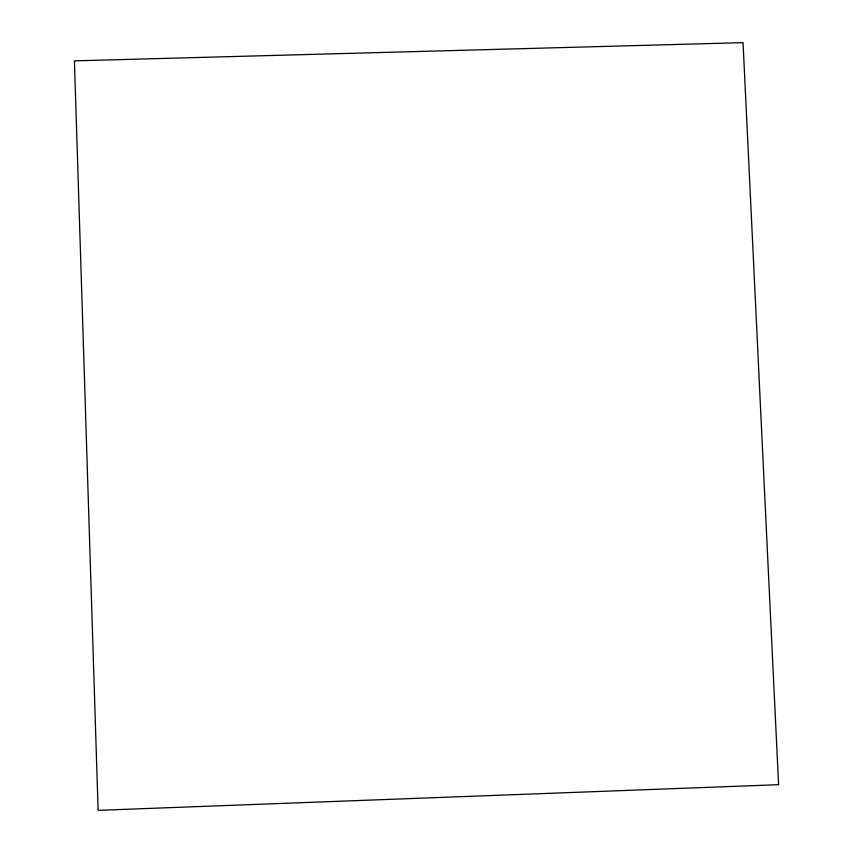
<?xml version="1.0" encoding="UTF-8"?>
<svg xmlns="http://www.w3.org/2000/svg" width="853" height="853" viewBox="0 0 853 853"><rect width="100%" height="100%" fill="white"/><g stroke="black" fill="none" stroke-linecap="round" stroke-linejoin="round"><path stroke-width="1.28" d="M778.586 784.685L98.127 810.35L74.414 60.862L743.048 42.65L778.586 784.685"/></g></svg>
